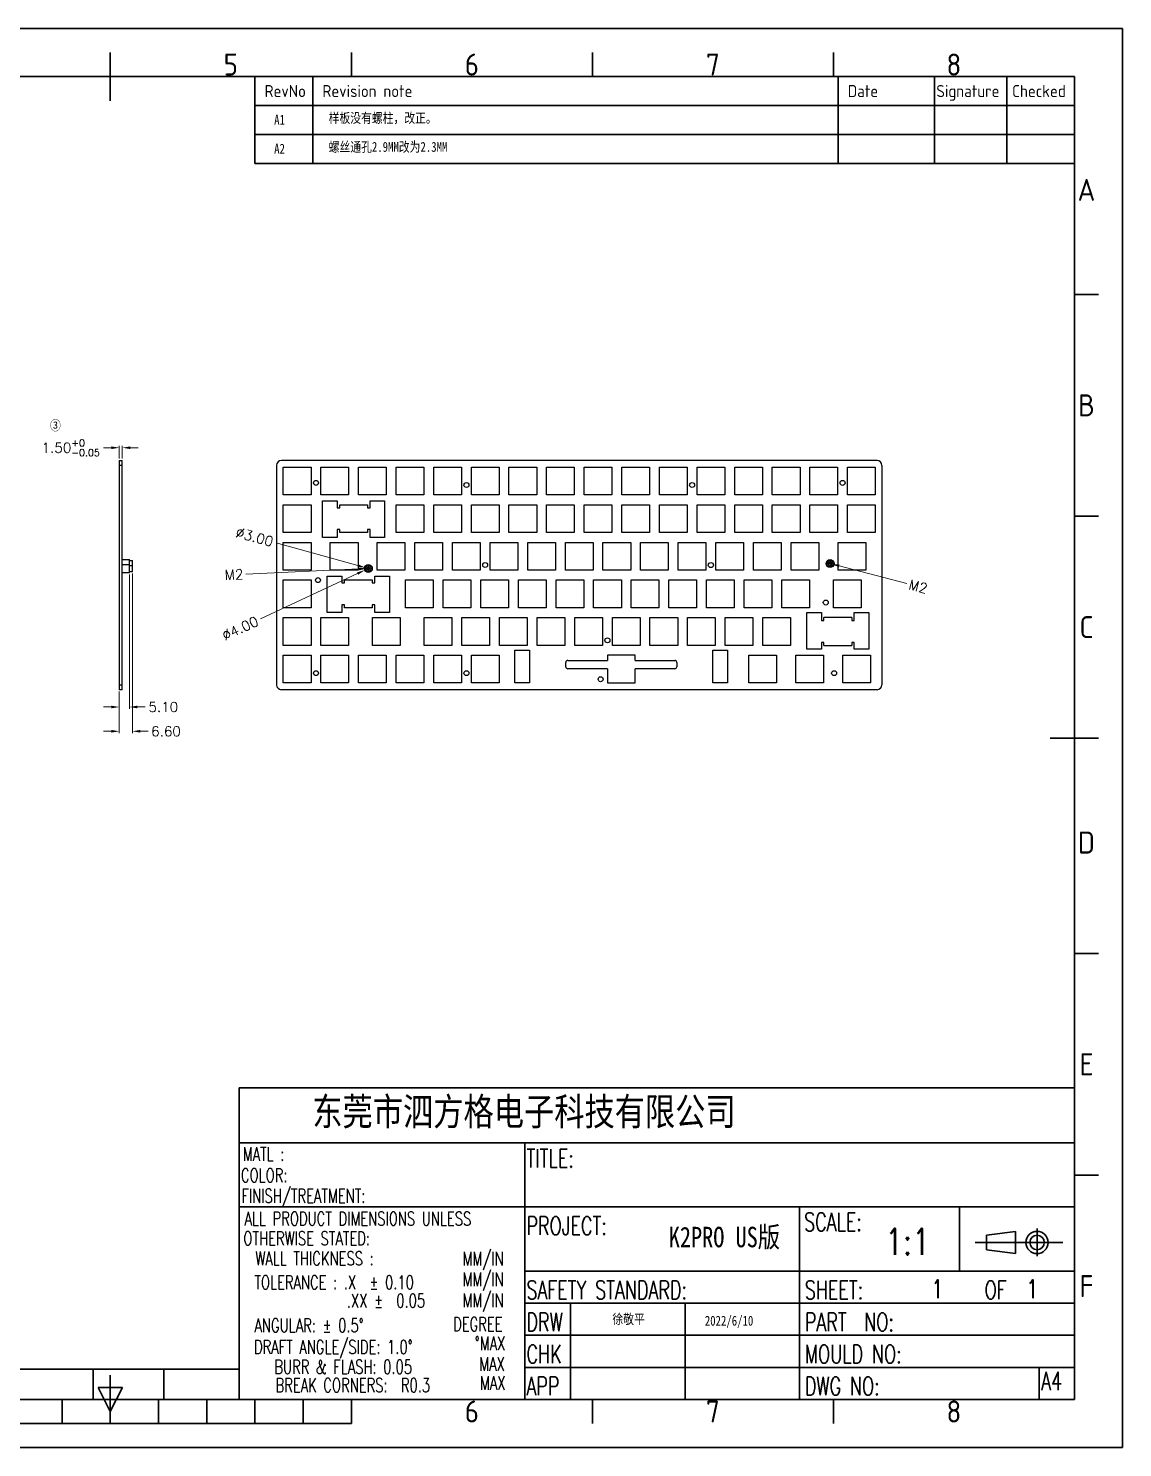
# Model space of a CAD drawing. Header units: millimetres. Extents: x -1191 to -169, y -1227 to -510.
# Drawn here: x -721 to -169, y -1227 to -510 of the extents above; entities that cross this region are included whole.
import ezdxf
from ezdxf.enums import TextEntityAlignment as Align

# ---------------------------------------------------------------- set-up
doc = ezdxf.new("R2010")
doc.units = ezdxf.units.MM
doc.header["$LTSCALE"] = 46.255
doc.header["$PDMODE"] = 3
doc.header["$PDSIZE"] = 0.3125
doc.layers.get('0').update_dxf_attribs({"linetype": 'CONTINUOUS'})
doc.layers.get('Defpoints').update_dxf_attribs({"linetype": 'CONTINUOUS'})
doc.layers.add('图框层', color=7, linetype='CONTINUOUS', lineweight=35)
doc.styles.add('ISO Proportional', font='isocp.shx')
doc.styles.add('ROMANS', font='romans.shx', dxfattribs={"bigfont": 'gbcbig.shx'})
doc.styles.get("Standard").update_dxf_attribs({"font": 'txt', "width": 0.8})
doc.dimstyles.new('铝板', dxfattribs={"dimtxt": 5, "dimasz": 4, "dimexe": 1, "dimexo": 1, "dimgap": 1.5, "dimtad": 0, "dimzin": 0, "dimdsep": 46, "dimtxsty": 'ROMANS', "dimcen": 1, "dimclrd": 4, "dimclre": 4, "dimclrt": 6, "dimadec": 0, "dimazin": 0, "dimtm": 1e-09, "dimtfac": 0.8, "dimtofl": 0, "dimtmove": 0, "dimatfit": 3, "dimfxl": 0, "dimtolj": 1, "dimtzin": 0, "dimlwd": 20, "dimlwe": 20, "dimarcsym": 0})

# ---------------------------------------------------------------- blocks, each defined once
blk = doc.blocks.new('*D18')
at = {"color": 4, "lineweight": 20}
for p, q in [((-679.54, -722.07), (-683.54, -722.07)), ((-675.54, -727.47), (-675.54, -721.07)), ((-674.04, -727.47), (-674.04, -721.07)), ((-670.04, -722.07), (-666.04, -722.07))]:
    blk.add_line(p, q, dxfattribs=at)
at = {"color": 4}
for points in [[(-679.54, -721.4), (-679.54, -722.74), (-675.54, -722.07)], [(-670.04, -721.4), (-670.04, -722.74), (-674.04, -722.07)]]:
    blk.add_solid(points, dxfattribs=at)
at = {"layer": 'Defpoints', "color": 0}
for p in [(-675.54, -722.07), (-675.54, -728.47), (-674.04, -728.47)]:
    blk.add_point(p, dxfattribs=at)
at = {"color": 6, "insert": (-700.08, -722.07), "char_height": 5, "attachment_point": 5, "style": 'ROMANS'}
blk.add_mtext('\\A1;1.50{\\H0.7x;\\S+0^ -0.05;}', dxfattribs=at)
blk = doc.blocks.new('*D19')
at = {"color": 4, "lineweight": 20}
for p, q in [((-668.94, -785.57), (-668.94, -866.28)), ((-675.54, -845.27), (-675.54, -866.28)), ((-679.54, -865.28), (-683.54, -865.28)), ((-664.94, -865.28), (-660.94, -865.28))]:
    blk.add_line(p, q, dxfattribs=at)
at = {"color": 4}
for points in [[(-679.54, -864.61), (-679.54, -865.94), (-675.54, -865.28)], [(-664.94, -864.61), (-664.94, -865.94), (-668.94, -865.28)]]:
    blk.add_solid(points, dxfattribs=at)
at = {"layer": 'Defpoints', "color": 0}
for p in [(-668.94, -784.57), (-675.54, -844.27), (-668.94, -865.28)]:
    blk.add_point(p, dxfattribs=at)
at = {"color": 6, "insert": (-651.94, -865.28), "char_height": 5, "attachment_point": 5, "style": 'ROMANS'}
blk.add_mtext('\\A1;6.60', dxfattribs=at)
blk = doc.blocks.new('*D20')
at = {"color": 4, "lineweight": 20}
for p, q in [((-670.44, -786.07), (-670.44, -854.01)), ((-675.54, -845.27), (-675.54, -854.01)), ((-679.54, -853.01), (-683.54, -853.01)), ((-666.44, -853.01), (-662.44, -853.01))]:
    blk.add_line(p, q, dxfattribs=at)
at = {"color": 4}
for points in [[(-679.54, -852.35), (-679.54, -853.68), (-675.54, -853.01)], [(-666.44, -852.35), (-666.44, -853.68), (-670.44, -853.01)]]:
    blk.add_solid(points, dxfattribs=at)
at = {"layer": 'Defpoints', "color": 0}
for p in [(-670.44, -785.07), (-675.54, -844.27), (-670.44, -853.01)]:
    blk.add_point(p, dxfattribs=at)
at = {"color": 6, "insert": (-653.32, -853.01), "char_height": 5, "attachment_point": 5, "style": 'ROMANS'}
blk.add_mtext('\\A1;5.10', dxfattribs=at)
blk = doc.blocks.new('*D21')
at = {"color": 4, "lineweight": 20}
for p, q in [((-596.27, -770.18), (-555.03, -781.61)), ((-550.73, -783.07), (-548.73, -783.07)), ((-549.73, -784.07), (-549.73, -782.07))]:
    blk.add_line(p, q, dxfattribs=at)
at = {"color": 4}
blk.add_solid([(-554.85, -780.96), (-555.21, -782.25), (-551.17, -782.67)], dxfattribs=at)
at = {"layer": 'Defpoints', "color": 0}
for p in [(-551.17, -782.67), (-548.28, -783.48)]:
    blk.add_point(p, dxfattribs=at)
at = {"color": 6, "insert": (-607.23, -767.14), "char_height": 5, "attachment_point": 5, "rotation": 344.51101, "style": 'ROMANS'}
blk.add_mtext('\\A1;∅3.00', dxfattribs=at)
blk = doc.blocks.new('*D22')
at = {"color": 4, "lineweight": 20}
for p, q in [((-604.17, -808.48), (-555.16, -785.61)), ((-550.73, -783.07), (-548.73, -783.07)), ((-549.73, -784.07), (-549.73, -782.07))]:
    blk.add_line(p, q, dxfattribs=at)
at = {"color": 4}
blk.add_solid([(-555.45, -785.01), (-554.88, -786.22), (-551.54, -783.92)], dxfattribs=at)
at = {"layer": 'Defpoints', "color": 0}
for p in [(-551.54, -783.92), (-547.91, -782.23)]:
    blk.add_point(p, dxfattribs=at)
at = {"color": 6, "insert": (-614.49, -813.3), "char_height": 5, "attachment_point": 5, "rotation": 25.01625, "style": 'ROMANS'}
blk.add_mtext('\\A1;∅4.00', dxfattribs=at)
blk = doc.blocks.new('*D23')
at = {"color": 4, "lineweight": 20}
for p, q in [((-611.7, -785.85), (-554.52, -783.29)), ((-550.73, -783.07), (-548.73, -783.07)), ((-549.73, -784.07), (-549.73, -782.07))]:
    blk.add_line(p, q, dxfattribs=at)
at = {"color": 4}
blk.add_solid([(-554.55, -782.62), (-554.49, -783.96), (-550.53, -783.11)], dxfattribs=at)
at = {"layer": 'Defpoints', "color": 0}
for p in [(-550.53, -783.11), (-548.93, -783.04)]:
    blk.add_point(p, dxfattribs=at)
at = {"color": 6, "insert": (-617.6, -786.12), "char_height": 5, "attachment_point": 5, "rotation": 2.56764, "style": 'ROMANS'}
blk.add_mtext('\\A1;M2', dxfattribs=at)
blk = doc.blocks.new('*D24')
at = {"color": 4, "lineweight": 20}
for p, q in [((-317.51, -780.57), (-315.51, -780.57)), ((-316.51, -781.57), (-316.51, -779.57)), ((-277.71, -790.7), (-311.87, -781.79))]:
    blk.add_line(p, q, dxfattribs=at)
at = {"color": 4}
blk.add_solid([(-311.7, -781.14), (-312.04, -782.43), (-315.74, -780.78)], dxfattribs=at)
at = {"layer": 'Defpoints', "color": 0}
for p in [(-317.29, -780.37), (-315.74, -780.78)]:
    blk.add_point(p, dxfattribs=at)
at = {"color": 6, "insert": (-271.99, -792.19), "char_height": 5, "attachment_point": 5, "rotation": 345.37944, "style": 'ROMANS'}
blk.add_mtext('\\A1;M2', dxfattribs=at)

msp = doc.modelspace()

# ---------------------------------------------------------------- linework, layer by layer
at = {"color": 7, "linetype": 'Continuous'}
for p, q in [((-675.544, -728.474), (-675.544, -844.274)), ((-675.544, -728.474), (-674.044, -728.474)), ((-674.044, -730.974), (-675.544, -730.974)), ((-674.044, -844.274), (-674.044, -728.474)), ((-596.097, -730.974), (-596.097, -841.774)), ((-292.797, -728.474), (-593.597, -728.474)), ((-290.297, -730.974), (-290.297, -841.774)), ((-592.697, -745.874), (-592.697, -731.874)), ((-592.697, -731.874), (-578.697, -731.874)), ((-578.697, -731.874), (-578.697, -745.874)), ((-573.697, -745.874), (-573.697, -731.874)), ((-573.697, -731.874), (-559.697, -731.874)), ((-559.697, -731.874), (-559.697, -745.874)), ((-554.697, -745.874), (-554.697, -731.874)), ((-554.697, -731.874), (-540.697, -731.874)), ((-540.697, -731.874), (-540.697, -745.874)), ((-535.697, -745.874), (-535.697, -731.874)), ((-535.697, -731.874), (-521.697, -731.874)), ((-521.697, -731.874), (-521.697, -745.874)), ((-516.697, -745.874), (-516.697, -731.874)), ((-516.697, -731.874), (-502.697, -731.874)), ((-502.697, -731.874), (-502.697, -745.874)), ((-497.697, -745.874), (-497.697, -731.874)), ((-497.697, -731.874), (-483.697, -731.874)), ((-483.697, -731.874), (-483.697, -745.874)), ((-478.697, -745.874), (-478.697, -731.874)), ((-478.697, -731.874), (-464.697, -731.874)), ((-464.697, -731.874), (-464.697, -745.874)), ((-459.697, -745.874), (-459.697, -731.874)), ((-459.697, -731.874), (-445.697, -731.874)), ((-445.697, -731.874), (-445.697, -745.874)), ((-440.697, -745.874), (-440.697, -731.874)), ((-440.697, -731.874), (-426.697, -731.874)), ((-426.697, -731.874), (-426.697, -745.874)), ((-421.697, -745.874), (-421.697, -731.874)), ((-421.697, -731.874), (-407.697, -731.874)), ((-407.697, -731.874), (-407.697, -745.874)), ((-402.697, -745.874), (-402.697, -731.874)), ((-402.697, -731.874), (-388.697, -731.874)), ((-388.697, -731.874), (-388.697, -745.874)), ((-383.697, -731.874), (-369.697, -731.874)), ((-383.697, -745.874), (-383.697, -731.874)), ((-369.697, -731.874), (-369.697, -745.874)), ((-364.697, -731.874), (-350.697, -731.874)), ((-364.697, -745.874), (-364.697, -731.874)), ((-350.697, -731.874), (-350.697, -745.874)), ((-345.697, -731.874), (-331.697, -731.874)), ((-345.697, -745.874), (-345.697, -731.874)), ((-331.697, -731.874), (-331.697, -745.874)), ((-326.697, -731.874), (-312.697, -731.874)), ((-326.697, -745.874), (-326.697, -731.874)), ((-312.697, -731.874), (-312.697, -745.874)), ((-307.697, -731.874), (-293.697, -731.874)), ((-307.697, -745.874), (-307.697, -731.874)), ((-293.697, -731.874), (-293.697, -745.874)), ((-578.697, -745.874), (-592.697, -745.874)), ((-592.697, -764.874), (-592.697, -750.874)), ((-592.697, -750.874), (-578.697, -750.874)), ((-578.697, -750.874), (-578.697, -764.874)), ((-559.697, -745.874), (-573.697, -745.874)), ((-572.897, -767.374), (-572.897, -748.874)), ((-572.897, -748.874), (-565.497, -748.874)), ((-565.497, -748.874), (-565.497, -752.374)), ((-565.497, -752.374), (-564.197, -752.374)), ((-564.197, -752.374), (-564.197, -750.874)), ((-564.197, -750.874), (-550.197, -750.874)), ((-540.697, -745.874), (-554.697, -745.874)), ((-550.197, -750.874), (-550.197, -752.374)), ((-550.197, -752.374), (-548.897, -752.374)), ((-548.897, -752.374), (-548.897, -748.874)), ((-548.897, -748.874), (-541.497, -748.874)), ((-541.497, -748.874), (-541.497, -767.374)), ((-521.697, -745.874), (-535.697, -745.874)), ((-535.697, -764.874), (-535.697, -750.874)), ((-535.697, -750.874), (-521.697, -750.874)), ((-521.697, -750.874), (-521.697, -764.874)), ((-502.697, -745.874), (-516.697, -745.874)), ((-516.697, -764.874), (-516.697, -750.874)), ((-516.697, -750.874), (-502.697, -750.874)), ((-502.697, -750.874), (-502.697, -764.874)), ((-483.697, -745.874), (-497.697, -745.874)), ((-497.697, -764.874), (-497.697, -750.874)), ((-497.697, -750.874), (-483.697, -750.874)), ((-483.697, -750.874), (-483.697, -764.874)), ((-464.697, -745.874), (-478.697, -745.874)), ((-478.697, -764.874), (-478.697, -750.874)), ((-478.697, -750.874), (-464.697, -750.874)), ((-464.697, -750.874), (-464.697, -764.874)), ((-445.697, -745.874), (-459.697, -745.874)), ((-459.697, -764.874), (-459.697, -750.874)), ((-459.697, -750.874), (-445.697, -750.874)), ((-445.697, -750.874), (-445.697, -764.874)), ((-426.697, -745.874), (-440.697, -745.874)), ((-440.697, -764.874), (-440.697, -750.874)), ((-440.697, -750.874), (-426.697, -750.874)), ((-426.697, -750.874), (-426.697, -764.874)), ((-407.697, -745.874), (-421.697, -745.874)), ((-421.697, -764.874), (-421.697, -750.874)), ((-421.697, -750.874), (-407.697, -750.874)), ((-407.697, -750.874), (-407.697, -764.874)), ((-388.697, -745.874), (-402.697, -745.874)), ((-402.697, -764.874), (-402.697, -750.874)), ((-402.697, -750.874), (-388.697, -750.874)), ((-388.697, -750.874), (-388.697, -764.874)), ((-369.697, -745.874), (-383.697, -745.874)), ((-383.697, -750.874), (-369.697, -750.874)), ((-383.697, -764.874), (-383.697, -750.874)), ((-369.697, -750.874), (-369.697, -764.874)), ((-350.697, -745.874), (-364.697, -745.874)), ((-364.697, -750.874), (-350.697, -750.874)), ((-364.697, -764.874), (-364.697, -750.874)), ((-350.697, -750.874), (-350.697, -764.874)), ((-331.697, -745.874), (-345.697, -745.874)), ((-345.697, -750.874), (-331.697, -750.874)), ((-345.697, -764.874), (-345.697, -750.874)), ((-331.697, -750.874), (-331.697, -764.874)), ((-312.697, -745.874), (-326.697, -745.874)), ((-326.697, -750.874), (-312.697, -750.874)), ((-326.697, -764.874), (-326.697, -750.874)), ((-312.697, -750.874), (-312.697, -764.874)), ((-293.697, -745.874), (-307.697, -745.874)), ((-307.697, -750.874), (-293.697, -750.874)), ((-307.697, -764.874), (-307.697, -750.874)), ((-293.697, -750.874), (-293.697, -764.874)), ((-578.697, -764.874), (-592.697, -764.874)), ((-565.497, -763.374), (-565.497, -767.374)), ((-564.197, -763.374), (-565.497, -763.374)), ((-564.197, -764.874), (-564.197, -763.374)), ((-550.197, -764.874), (-564.197, -764.874)), ((-550.197, -763.374), (-550.197, -764.874)), ((-548.897, -763.374), (-550.197, -763.374)), ((-548.897, -767.374), (-548.897, -763.374)), ((-521.697, -764.874), (-535.697, -764.874)), ((-502.697, -764.874), (-516.697, -764.874)), ((-483.697, -764.874), (-497.697, -764.874)), ((-464.697, -764.874), (-478.697, -764.874)), ((-445.697, -764.874), (-459.697, -764.874)), ((-426.697, -764.874), (-440.697, -764.874)), ((-407.697, -764.874), (-421.697, -764.874)), ((-388.697, -764.874), (-402.697, -764.874)), ((-369.697, -764.874), (-383.697, -764.874)), ((-350.697, -764.874), (-364.697, -764.874)), ((-331.697, -764.874), (-345.697, -764.874)), ((-312.697, -764.874), (-326.697, -764.874)), ((-293.697, -764.874), (-307.697, -764.874)), ((-592.697, -783.874), (-592.697, -769.874)), ((-592.697, -769.874), (-578.697, -769.874)), ((-578.697, -769.874), (-578.697, -783.874)), ((-565.497, -767.374), (-572.897, -767.374)), ((-568.957, -783.874), (-568.957, -769.874)), ((-568.957, -769.874), (-554.957, -769.874)), ((-554.957, -769.874), (-554.957, -783.874)), ((-541.497, -767.374), (-548.897, -767.374)), ((-545.227, -783.874), (-545.227, -769.874)), ((-545.227, -769.874), (-531.227, -769.874)), ((-531.227, -769.874), (-531.227, -783.874)), ((-526.227, -783.874), (-526.227, -769.874)), ((-526.227, -769.874), (-512.227, -769.874)), ((-512.227, -769.874), (-512.227, -783.874)), ((-507.227, -783.874), (-507.227, -769.874)), ((-507.227, -769.874), (-493.227, -769.874)), ((-493.227, -769.874), (-493.227, -783.874)), ((-488.227, -783.874), (-488.227, -769.874)), ((-488.227, -769.874), (-474.227, -769.874)), ((-474.227, -769.874), (-474.227, -783.874)), ((-469.227, -783.874), (-469.227, -769.874)), ((-469.227, -769.874), (-455.227, -769.874)), ((-455.227, -769.874), (-455.227, -783.874)), ((-450.227, -783.874), (-450.227, -769.874)), ((-450.227, -769.874), (-436.227, -769.874)), ((-436.227, -769.874), (-436.227, -783.874)), ((-431.227, -783.874), (-431.227, -769.874)), ((-431.227, -769.874), (-417.227, -769.874)), ((-417.227, -769.874), (-417.227, -783.874)), ((-412.227, -769.874), (-398.227, -769.874)), ((-412.227, -783.874), (-412.227, -769.874)), ((-398.227, -769.874), (-398.227, -783.874)), ((-393.227, -769.874), (-379.227, -769.874)), ((-393.227, -783.874), (-393.227, -769.874)), ((-379.227, -769.874), (-379.227, -783.874)), ((-374.227, -769.874), (-360.227, -769.874)), ((-374.227, -783.874), (-374.227, -769.874)), ((-360.227, -769.874), (-360.227, -783.874)), ((-355.227, -769.874), (-341.227, -769.874)), ((-355.227, -783.874), (-355.227, -769.874)), ((-341.227, -769.874), (-341.227, -783.874)), ((-336.227, -769.874), (-322.227, -769.874)), ((-336.227, -783.874), (-336.227, -769.874)), ((-322.227, -769.874), (-322.227, -783.874)), ((-312.462, -769.874), (-298.462, -769.874)), ((-312.462, -783.874), (-312.462, -769.874)), ((-298.462, -769.874), (-298.462, -783.874)), ((-674.044, -778.574), (-670.444, -778.574)), ((-674.044, -781.074), (-670.444, -781.074)), ((-670.444, -785.074), (-670.444, -778.575)), ((-670.444, -779.074), (-668.944, -779.074)), ((-668.944, -784.574), (-668.944, -779.075)), ((-674.044, -785.074), (-670.444, -785.074)), ((-670.444, -781.574), (-668.944, -781.574)), ((-670.444, -784.574), (-668.944, -784.574)), ((-578.697, -783.874), (-592.697, -783.874)), ((-570.519, -805.374), (-570.519, -786.874)), ((-570.519, -786.874), (-563.119, -786.874)), ((-554.957, -783.874), (-568.957, -783.874)), ((-563.119, -786.874), (-563.119, -790.374)), ((-546.519, -790.374), (-546.519, -786.874)), ((-546.519, -786.874), (-539.119, -786.874)), ((-531.227, -783.874), (-545.227, -783.874)), ((-539.119, -786.874), (-539.119, -805.374)), ((-512.227, -783.874), (-526.227, -783.874)), ((-493.227, -783.874), (-507.227, -783.874)), ((-474.227, -783.874), (-488.227, -783.874)), ((-455.227, -783.874), (-469.227, -783.874)), ((-436.227, -783.874), (-450.227, -783.874)), ((-417.227, -783.874), (-431.227, -783.874)), ((-398.227, -783.874), (-412.227, -783.874)), ((-379.227, -783.874), (-393.227, -783.874)), ((-360.227, -783.874), (-374.227, -783.874)), ((-341.227, -783.874), (-355.227, -783.874)), ((-322.227, -783.874), (-336.227, -783.874)), ((-298.462, -783.874), (-312.462, -783.874)), ((-592.697, -802.874), (-592.697, -788.874)), ((-592.697, -788.874), (-578.697, -788.874)), ((-578.697, -788.874), (-578.697, -802.874)), ((-563.119, -790.374), (-561.819, -790.374)), ((-561.819, -790.374), (-561.819, -788.874)), ((-561.819, -788.874), (-547.819, -788.874)), ((-547.819, -788.874), (-547.819, -790.374)), ((-547.819, -790.374), (-546.519, -790.374)), ((-530.942, -802.874), (-530.942, -788.874)), ((-530.942, -788.874), (-516.942, -788.874)), ((-516.942, -788.874), (-516.942, -802.874)), ((-511.942, -802.874), (-511.942, -788.874)), ((-511.942, -788.874), (-497.942, -788.874)), ((-497.942, -788.874), (-497.942, -802.874)), ((-492.942, -802.874), (-492.942, -788.874)), ((-492.942, -788.874), (-478.942, -788.874)), ((-478.942, -788.874), (-478.942, -802.874)), ((-473.942, -802.874), (-473.942, -788.874)), ((-473.942, -788.874), (-459.942, -788.874)), ((-459.942, -788.874), (-459.942, -802.874)), ((-454.942, -802.874), (-454.942, -788.874)), ((-454.942, -788.874), (-440.942, -788.874)), ((-440.942, -788.874), (-440.942, -802.874)), ((-435.942, -788.874), (-421.942, -788.874)), ((-435.942, -802.874), (-435.942, -788.874)), ((-421.942, -788.874), (-421.942, -802.874)), ((-416.942, -788.874), (-402.942, -788.874)), ((-416.942, -802.874), (-416.942, -788.874)), ((-402.942, -788.874), (-402.942, -802.874)), ((-397.942, -788.874), (-383.942, -788.874)), ((-397.942, -802.874), (-397.942, -788.874)), ((-383.942, -788.874), (-383.942, -802.874)), ((-378.942, -788.874), (-364.942, -788.874)), ((-378.942, -802.874), (-378.942, -788.874)), ((-364.942, -788.874), (-364.942, -802.874)), ((-359.942, -788.874), (-345.942, -788.874)), ((-359.942, -802.874), (-359.942, -788.874)), ((-345.942, -788.874), (-345.942, -802.874)), ((-340.942, -788.874), (-326.942, -788.874)), ((-340.942, -802.874), (-340.942, -788.874)), ((-326.942, -788.874), (-326.942, -802.874)), ((-314.842, -788.874), (-300.842, -788.874)), ((-314.842, -802.874), (-314.842, -788.874)), ((-300.842, -788.874), (-300.842, -802.874)), ((-563.119, -801.374), (-563.119, -805.374)), ((-561.819, -801.374), (-563.119, -801.374)), ((-561.819, -802.874), (-561.819, -801.374)), ((-547.819, -801.374), (-547.819, -802.874)), ((-546.519, -801.374), (-547.819, -801.374)), ((-546.519, -805.374), (-546.519, -801.374)), ((-578.697, -802.874), (-592.697, -802.874)), ((-592.697, -821.874), (-592.697, -807.874)), ((-592.697, -807.874), (-578.697, -807.874)), ((-578.697, -807.874), (-578.697, -821.874)), ((-573.697, -821.874), (-573.697, -807.874)), ((-573.697, -807.874), (-559.697, -807.874)), ((-563.119, -805.374), (-570.519, -805.374)), ((-547.819, -802.874), (-561.819, -802.874)), ((-559.697, -807.874), (-559.697, -821.874)), ((-547.667, -821.874), (-547.667, -807.874)), ((-547.667, -807.874), (-533.667, -807.874)), ((-539.119, -805.374), (-546.519, -805.374)), ((-533.667, -807.874), (-533.667, -821.874)), ((-516.942, -802.874), (-530.942, -802.874)), ((-521.492, -821.874), (-521.492, -807.874)), ((-521.492, -807.874), (-507.492, -807.874)), ((-497.942, -802.874), (-511.942, -802.874)), ((-507.492, -807.874), (-507.492, -821.874)), ((-502.492, -821.874), (-502.492, -807.874)), ((-502.492, -807.874), (-488.492, -807.874)), ((-478.942, -802.874), (-492.942, -802.874)), ((-488.492, -807.874), (-488.492, -821.874)), ((-483.492, -821.874), (-483.492, -807.874)), ((-483.492, -807.874), (-469.492, -807.874)), ((-459.942, -802.874), (-473.942, -802.874)), ((-469.492, -807.874), (-469.492, -821.874)), ((-464.492, -821.874), (-464.492, -807.874)), ((-464.492, -807.874), (-450.492, -807.874)), ((-440.942, -802.874), (-454.942, -802.874)), ((-450.492, -807.874), (-450.492, -821.874)), ((-445.492, -807.874), (-431.492, -807.874)), ((-445.492, -821.874), (-445.492, -807.874)), ((-421.942, -802.874), (-435.942, -802.874)), ((-431.492, -807.874), (-431.492, -821.874)), ((-426.492, -807.874), (-412.492, -807.874)), ((-426.492, -821.874), (-426.492, -807.874)), ((-402.942, -802.874), (-416.942, -802.874)), ((-412.492, -807.874), (-412.492, -821.874)), ((-407.492, -807.874), (-393.492, -807.874)), ((-407.492, -821.874), (-407.492, -807.874)), ((-383.942, -802.874), (-397.942, -802.874)), ((-393.492, -807.874), (-393.492, -821.874)), ((-388.492, -807.874), (-374.492, -807.874)), ((-388.492, -821.874), (-388.492, -807.874)), ((-364.942, -802.874), (-378.942, -802.874)), ((-374.492, -807.874), (-374.492, -821.874)), ((-369.492, -807.874), (-355.492, -807.874)), ((-369.492, -821.874), (-369.492, -807.874)), ((-345.942, -802.874), (-359.942, -802.874)), ((-355.492, -807.874), (-355.492, -821.874)), ((-350.492, -807.874), (-336.492, -807.874)), ((-350.492, -821.874), (-350.492, -807.874)), ((-326.942, -802.874), (-340.942, -802.874)), ((-336.492, -807.874), (-336.492, -821.874)), ((-328.302, -805.374), (-320.902, -805.374)), ((-328.302, -823.874), (-328.302, -805.374)), ((-320.902, -805.374), (-320.902, -809.374)), ((-320.902, -809.374), (-319.602, -809.374)), ((-305.602, -807.874), (-319.602, -807.874)), ((-319.602, -809.374), (-319.602, -807.874)), ((-300.842, -802.874), (-314.842, -802.874)), ((-305.602, -807.874), (-305.602, -809.374)), ((-305.602, -809.374), (-304.302, -809.374)), ((-304.302, -805.374), (-296.902, -805.374)), ((-304.302, -809.374), (-304.302, -805.374)), ((-296.902, -805.374), (-296.902, -823.874)), ((-578.697, -821.874), (-592.697, -821.874)), ((-559.697, -821.874), (-573.697, -821.874)), ((-533.667, -821.874), (-547.667, -821.874)), ((-507.492, -821.874), (-521.492, -821.874)), ((-488.492, -821.874), (-502.492, -821.874)), ((-469.492, -821.874), (-483.492, -821.874)), ((-450.492, -821.874), (-464.492, -821.874)), ((-431.492, -821.874), (-445.492, -821.874)), ((-412.492, -821.874), (-426.492, -821.874)), ((-393.492, -821.874), (-407.492, -821.874)), ((-374.492, -821.874), (-388.492, -821.874)), ((-355.492, -821.874), (-369.492, -821.874)), ((-336.492, -821.874), (-350.492, -821.874)), ((-320.902, -823.874), (-328.302, -823.874)), ((-319.602, -820.374), (-320.902, -820.374)), ((-320.902, -820.374), (-320.902, -823.874)), ((-319.602, -821.874), (-319.602, -820.374)), ((-319.602, -821.874), (-305.602, -821.874)), ((-304.302, -820.374), (-305.602, -820.374)), ((-305.602, -820.374), (-305.602, -821.874)), ((-304.302, -823.874), (-304.302, -820.374)), ((-296.902, -823.874), (-304.302, -823.874)), ((-592.697, -840.874), (-592.697, -826.874)), ((-592.697, -826.874), (-578.697, -826.874)), ((-578.697, -826.874), (-578.697, -840.874)), ((-573.697, -840.874), (-573.697, -826.874)), ((-573.697, -826.874), (-559.697, -826.874)), ((-559.697, -826.874), (-559.697, -840.874)), ((-554.697, -840.874), (-554.697, -826.874)), ((-554.697, -826.874), (-540.697, -826.874)), ((-540.697, -826.874), (-540.697, -840.874)), ((-535.697, -840.874), (-535.697, -826.874)), ((-535.697, -826.874), (-521.697, -826.874)), ((-521.697, -826.874), (-521.697, -840.874)), ((-516.697, -840.874), (-516.697, -826.874)), ((-516.697, -826.874), (-502.697, -826.874)), ((-502.697, -826.874), (-502.697, -840.874)), ((-497.697, -840.874), (-497.697, -826.874)), ((-497.697, -826.874), (-483.697, -826.874)), ((-483.697, -826.874), (-483.697, -840.874)), ((-475.692, -840.874), (-475.692, -824.374)), ((-475.692, -824.374), (-468.292, -824.374)), ((-468.292, -824.374), (-468.292, -840.874)), ((-449.992, -832.674), (-449.992, -830.474)), ((-448.992, -829.474), (-428.992, -829.474)), ((-414.992, -826.874), (-428.992, -826.874)), ((-428.992, -826.874), (-428.992, -829.474)), ((-414.992, -829.474), (-414.992, -826.874)), ((-414.992, -829.474), (-394.992, -829.474)), ((-393.992, -830.474), (-393.992, -832.674)), ((-375.692, -824.374), (-368.292, -824.374)), ((-375.692, -840.874), (-375.692, -824.374)), ((-368.292, -824.374), (-368.292, -840.874)), ((-357.497, -826.874), (-343.497, -826.874)), ((-357.497, -840.874), (-357.497, -826.874)), ((-343.497, -826.874), (-343.497, -840.874)), ((-333.787, -826.874), (-319.787, -826.874)), ((-333.787, -840.874), (-333.787, -826.874)), ((-319.787, -826.874), (-319.787, -840.874)), ((-310.077, -826.874), (-296.077, -826.874)), ((-310.077, -840.874), (-310.077, -826.874)), ((-296.077, -826.874), (-296.077, -840.874)), ((-428.992, -833.674), (-448.992, -833.674)), ((-428.992, -833.674), (-428.992, -840.874)), ((-394.992, -833.674), (-414.992, -833.674)), ((-414.992, -840.874), (-414.992, -833.674)), ((-675.544, -841.774), (-674.044, -841.774)), ((-674.044, -844.274), (-675.544, -844.274)), ((-292.797, -844.274), (-593.597, -844.274)), ((-578.697, -840.874), (-592.697, -840.874)), ((-559.697, -840.874), (-573.697, -840.874)), ((-540.697, -840.874), (-554.697, -840.874)), ((-521.697, -840.874), (-535.697, -840.874)), ((-502.697, -840.874), (-516.697, -840.874)), ((-483.697, -840.874), (-497.697, -840.874)), ((-468.292, -840.874), (-475.692, -840.874)), ((-428.992, -840.874), (-414.992, -840.874)), ((-368.292, -840.874), (-375.692, -840.874)), ((-343.497, -840.874), (-357.497, -840.874)), ((-319.787, -840.874), (-333.787, -840.874)), ((-296.077, -840.874), (-310.077, -840.874))]:
    msp.add_line(p, q, dxfattribs=at)
for centre, radius in [((-576.197, -739.824), 1.25), ((-500.197, -740.924), 1.25), ((-386.197, -740.924), 1.25), ((-310.197, -739.824), 1.25), ((-549.727, -783.074), 2), ((-490.727, -781.324), 1.25), ((-376.727, -781.324), 1.3), ((-316.512, -780.574), 2), ((-316.512, -780.574), 1.5), ((-316.512, -780.574), 0.8), ((-575.157, -788.924), 1.25), ((-549.727, -783.074), 1.5), ((-549.727, -783.074), 0.8), ((-318.697, -800.274), 1.25), ((-428.992, -819.324), 1.25), ((-576.197, -835.924), 1.25), ((-500.197, -835.924), 1.25), ((-432.417, -838.974), 1.25), ((-314.477, -835.924), 1.25)]:
    msp.add_circle(centre, radius, dxfattribs=at)
for centre, radius, start, end in [((-593.597, -730.974), 2.5, 90, 180), ((-292.797, -730.974), 2.5, 0, 90), ((-448.992, -830.474), 1, 90, 180), ((-394.992, -830.474), 1, 0, 90), ((-448.992, -832.674), 1, 180, 270), ((-394.992, -832.674), 1, 270, 0), ((-593.597, -841.774), 2.5, 180, 270), ((-292.797, -841.774), 2.5, 270, 0)]:
    msp.add_arc(centre, radius, start, end, dxfattribs=at)
at = {"layer": '图框层', "color": 0, "lineweight": 30}
for p, q in [((-193.099, -510.296), (-1191.396, -510.296)), ((-168.751, -510.296), (-193.099, -510.296)), ((-168.751, -1202.696), (-168.751, -510.296)), ((-680.073, -546.82), (-680.073, -522.471)), ((-558.33, -534.645), (-558.33, -522.471)), ((-436.586, -534.645), (-436.586, -522.471)), ((-314.843, -534.645), (-314.843, -522.471)), ((-193.099, -534.645), (-1167.047, -534.645)), ((-193.099, -534.645), (-1167.047, -534.645)), ((-607.027, -578.473), (-607.027, -534.645)), ((-577.809, -578.473), (-577.809, -534.645)), ((-312.408, -578.473), (-312.408, -534.645)), ((-263.711, -578.473), (-263.711, -534.645)), ((-227.187, -578.473), (-227.187, -534.645)), ((-193.099, -1202.696), (-193.099, -534.645)), ((-607.027, -549.254), (-193.099, -549.254)), ((-607.027, -563.864), (-193.099, -563.864)), ((-607.027, -578.473), (-193.099, -578.473)), ((-180.925, -644.663), (-193.099, -644.663)), ((-180.925, -756.667), (-193.099, -756.667)), ((-205.274, -868.671), (-180.925, -868.671)), ((-180.925, -977.471), (-193.099, -977.471)), ((-615.026, -1045.369), (-615.026, -1202.696)), ((-193.099, -1045.369), (-615.026, -1045.369)), ((-193.099, -1202.696), (-193.099, -1045.369)), ((-615.026, -1073.133), (-193.099, -1073.133)), ((-470.735, -1202.696), (-470.735, -1073.133)), ((-180.925, -1089.475), (-193.099, -1089.475)), ((-615.026, -1105.524), (-193.099, -1105.524)), ((-331.917, -1202.696), (-331.917, -1105.524)), ((-251.225, -1137.914), (-251.225, -1105.524)), ((-237.546, -1119.794), (-222.818, -1117.823)), ((-222.818, -1117.823), (-222.818, -1129.051)), ((-211.956, -1116.442), (-211.956, -1130.286)), ((-243.225, -1123.437), (-198.88, -1123.437)), ((-237.546, -1119.794), (-237.546, -1127.08)), ((-237.546, -1127.08), (-222.818, -1129.051)), ((-470.735, -1137.914), (-193.099, -1137.914)), ((-615.026, -1141.939), (-615.026, -1202.696)), ((-470.735, -1154.11), (-193.099, -1154.11)), ((-447.599, -1202.696), (-447.599, -1154.11)), ((-389.758, -1202.696), (-389.758, -1154.11)), ((-470.735, -1170.305), (-193.099, -1170.305)), ((-893.603, -1187.507), (-615.026, -1187.507)), ((-688.732, -1187.507), (-688.732, -1202.696)), ((-653, -1187.507), (-653, -1202.696)), ((-470.735, -1186.501), (-193.099, -1186.501)), ((-210.982, -1186.501), (-210.982, -1202.696)), ((-680.073, -1208.783), (-686.16, -1196.609)), ((-686.16, -1196.609), (-673.986, -1196.609)), ((-680.073, -1202.696), (-680.073, -1190.522)), ((-673.986, -1196.609), (-680.073, -1208.783)), ((-1167.047, -1202.696), (-193.099, -1202.696)), ((-893.603, -1202.696), (-615.026, -1202.696)), ((-704.422, -1214.87), (-704.422, -1202.696)), ((-680.073, -1202.696), (-680.073, -1214.87)), ((-655.725, -1214.87), (-655.725, -1202.696)), ((-631.376, -1214.87), (-631.376, -1202.696)), ((-615.026, -1202.696), (-193.099, -1202.696)), ((-607.027, -1214.87), (-607.027, -1202.696)), ((-582.678, -1214.87), (-582.678, -1202.696)), ((-558.33, -1214.87), (-558.33, -1202.696)), ((-436.586, -1214.87), (-436.586, -1202.696)), ((-314.843, -1214.87), (-314.843, -1202.696)), ((-168.751, -1227.045), (-168.751, -1202.696)), ((-801.817, -1214.87), (-558.33, -1214.87)), ((-168.751, -1227.045), (-1191.396, -1227.045))]:
    msp.add_line(p, q, dxfattribs=at)
for radius in [5.614, 3.643]:
    msp.add_circle((-211.956, -1123.437), radius, dxfattribs=at)

# ---------------------------------------------------------------- texts
at = {"char_height": 5}
for s, width, insert, attachment_point in [('A1', 29.21844, (-597.315, -553.931), 1), ('{\\fSimSun|b0|i0|c134|p2;样板没有螺柱，改正。}', 265.4008, (-569.77, -553.021), 1), ('A2', 29.21844, (-597.315, -568.54), 1), ('{\\fSimSun|b0|i0|c134|p2;螺丝通孔2.9MM改为2.3MM}', 265.4008, (-569.77, -567.63), 1), ('{\\fSimSun|b0|i0|c134|p2;③}', 16.98945, (-710.523, -708.296), 1), ('{\\fSimSun|b0|i0|c134|p2;徐敬平}', 57.84078, (-418.282, -1162.405), 5), ('2022/6/10', 57.84078, (-379.786, -1160.46), 1)]:
    msp.add_mtext_dynamic_manual_height_columns(s, width=width, gutter_width=1, heights=[0], dxfattribs=dict(at, insert=insert, attachment_point=attachment_point))
at = {"layer": '图框层', "color": 0, "lineweight": 30, "style": 'ISO Proportional'}
for s, p in [('5', (-619.202, -528.558)), ('6', (-497.458, -528.558)), ('7', (-375.715, -528.558)), ('8', (-253.971, -528.558)), ('A', (-187.012, -591.865)), ('B', (-187.012, -700.665)), ('C', (-187.012, -812.669)), ('D', (-187.012, -921.469)), ('E', (-187.012, -1033.473)), ('F', (-187.012, -1145.477)), ('6', (-497.458, -1208.783)), ('7', (-375.715, -1208.783)), ('8', (-253.971, -1208.783))]:
    msp.add_text(s, height=11.103, dxfattribs=at).set_placement(p, align=Align.MIDDLE)
for s, height, p in [('RevNo', 6.0872, (-602.157, -541.95)), ('Revision note', 6.08717, (-572.939, -541.95)), ('Date', 6.0872, (-307.538, -541.95)), ('Signature', 6.0872, (-262.832, -541.95)), ('Checked', 6.0872, (-224.551, -541.95))]:
    msp.add_text(s, height=height, dxfattribs=at).set_placement(p, align=Align.MIDDLE_LEFT)
at = {"layer": '图框层', "color": 0, "lineweight": 30, "style": 'ROMANS'}
for s, height, width, p in [('MATL :', 6.9409, 0.7, (-613.179, -1082.266)), ('TITLE:', 9.2545, 0.7, (-469.842, -1085.637)), ('COLOR:', 6.9409, 0.7, (-614.113, -1092.963)), ('FINISH/TREATMENT:', 6.94089, 0.7, (-613.879, -1103.371)), ('ALL PRODUCT DIMENSIONS UNLESS', 6.94089, 0.7, (-612.291, -1114.855)), ('PROJECT:', 9.2545, 0.7, (-469.842, -1119.65)), ('SCALE:', 9.2545, 0.7, (-329.612, -1117.678)), ('OTHERWISE STATED:', 6.94089, 0.7, (-612.847, -1124.864)), ('1:1', 13.1852, 0.8, (-288.707, -1129.608)), ('WALL THICKNESS :', 6.94089, 0.7, (-606.798, -1134.97)), ('MM/IN', 6.9409, 0.7, (-502.191, -1135.127)), ('MM/IN', 6.9409, 0.7, (-502.191, -1145.513)), ('TOLERANCE : .X  %%P 0.10', 6.94089, 0.7, (-607.309, -1147.083)), ('SAFETY STANDARD:', 9.25453, 0.7, (-469.842, -1152.041)), ('SHEET:', 9.2545, 0.7, (-329.237, -1152.041)), ('1', 9.255, 0.7, (-265.141, -1151.616)), ('OF', 9.2545, 0.7, (-238.444, -1152.041)), ('1', 9.255, 0.7, (-217.237, -1151.616)), (' .XX %%P  0.05', 6.94089, 0.7, (-563.931, -1156.292)), ('MM/IN', 6.9409, 0.7, (-502.191, -1156.085)), ('DRW', 9.2545, 0.7, (-469.842, -1168.236)), ('PART  NO:', 9.2545, 0.7, (-329.237, -1168.236)), ('ANGULAR: %%P 0.5%%D', 6.94089, 0.7, (-607.26, -1168.81)), ('DEGREE', 6.9409, 0.7, (-506.957, -1168.17)), ('DRAFT ANGLE/SIDE: 1.0%%D', 6.94089, 0.7, (-607.53, -1179.645)), ('%%DMAX', 6.9409, 0.7, (-495.973, -1177.893)), ('CHK', 9.2545, 0.7, (-469.842, -1184.432)), ('MOULD NO:', 9.2545, 0.7, (-329.237, -1184.432)), ('MAX', 6.9409, 0.7, (-493.694, -1188.226)), ('A4', 9.2545, 0.7, (-209.844, -1197.991)), ('MAX', 6.9409, 0.7, (-493.364, -1197.889)), ('APP', 9.2545, 0.7, (-469.842, -1200.627)), ('DWG NO:', 9.2545, 0.7, (-329.237, -1200.627))]:
    msp.add_text(s, height=height, dxfattribs=dict(at, width=width)).set_placement(p)
at = {"layer": '图框层', "color": 0, "lineweight": 30, "style": 'ROMANS', "width": 0.7}
for s, p in [('BURR & FLASH: 0.05', (-527.68, -1189.726)), ('BREAK CORNERS:  R0.3', (-518.554, -1198.973))]:
    msp.add_text(s, height=6.94089, dxfattribs=at).set_placement(p, align=Align.RIGHT)
at = {"layer": '图框层', "color": 0, "lineweight": 30, "attachment_point": 1}
for s, insert, char_height, width in [('{\\fSimSun|b0|i0|c134|p2;\\C256;东莞市泗方格电子科技有限公司}', (-578.05, -1050.313), 14, 291.56693), ('{\\fSimSun|b0|i0|c134|p2;\\C3;K2PRO US版}', (-398, -1115.521), 10.32972, 102.63316)]:
    msp.add_mtext(s, dxfattribs=dict(at, insert=insert, char_height=char_height, width=width))

# ---------------------------------------------------------------- dimensions: what is measured, and where the dimension line sits
dim = msp.add_linear_dim(base=(-675.544, -722.07), p1=(-674.044, -728.474), p2=(-675.544, -728.474), text='<>{\\H0.7x;\\S+0^ -0.05;}', dimstyle='铝板')
dim.commit()
dim.dimension.update_dxf_attribs({"geometry": '*D18', "text_midpoint": (-700.079, -722.07)})
for p1, p2, picture, middle in [((-548.281, -783.475), (-551.172, -782.674), '*D21', (-607.233, -767.138)), ((-547.915, -782.229), (-551.539, -783.92), '*D22', (-614.488, -813.295))]:
    dim = msp.add_diameter_dim_2p(p1=p1, p2=p2, dimstyle='铝板')
    dim.commit()
    dim.dimension.update_dxf_attribs({"geometry": picture, "text_midpoint": middle, "dimtype": 163})
for p1, p2, picture, middle in [((-317.286, -780.373), (-315.738, -780.776), '*D24', (-271.994, -792.188)), ((-548.928, -783.039), (-550.526, -783.11), '*D23', (-617.6, -786.118))]:
    dim = msp.add_diameter_dim_2p(p1=p1, p2=p2, text='M2', dimstyle='铝板')
    dim.commit()
    dim.dimension.update_dxf_attribs({"geometry": picture, "text_midpoint": middle, "dimtype": 163})
for base, p2, picture, middle in [((-668.944, -865.278), (-668.944, -784.574), '*D19', (-651.944, -865.278)), ((-670.444, -853.013), (-670.444, -785.074), '*D20', (-653.325, -853.013))]:
    dim = msp.add_linear_dim(base=base, p1=(-675.544, -844.274), p2=p2, dimstyle='铝板')
    dim.commit()
    dim.dimension.update_dxf_attribs({"geometry": picture, "text_midpoint": middle})

doc.saveas('drawing.dxf')
